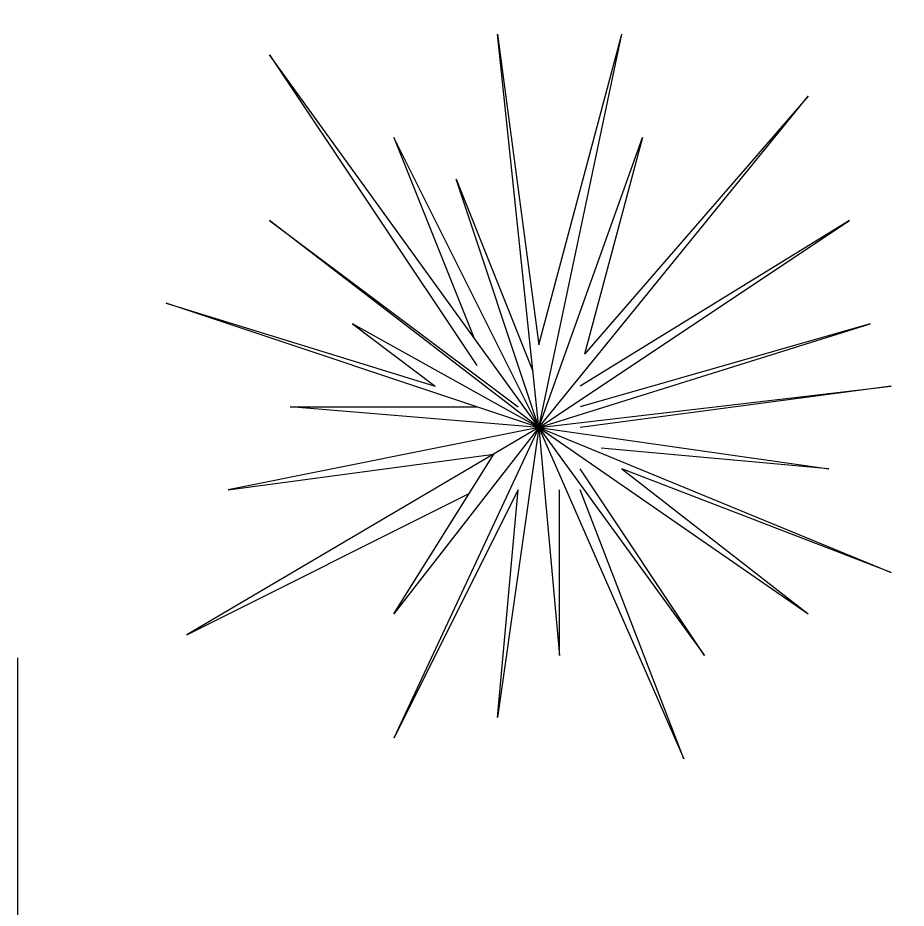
# Model space of a CAD drawing. Header units: metres. Extents: x 7 to 327053, y 40 to 7393807.
# Drawn here: x 326098.851 to 326099.959, y 7392868.078 to 7392869.189 of the extents above; entities that cross this region are included whole.
import ezdxf

# ---------------------------------------------------------------- set-up
doc = ezdxf.new("R2010")
doc.units = ezdxf.units.M
doc.layers.get('0').update_dxf_attribs({"lineweight": 18})
doc.layers.add('Alvenaria', color=6, linetype='Continuous')
doc.layers.add('VEGET', color=64, linetype='Continuous')
doc.layers.add('linagrossa', color=7, linetype='Continuous', lineweight=25)

# ---------------------------------------------------------------- blocks, each defined once
blk = doc.blocks.new('A$C21090EC6')
for p, q in [((6.75, 6), (6, 13.125)), ((6, 13.125), (6.75, 7.5)), ((6.75, 6), (8.25, 13.125)), ((6.75, 7.5), (8.25, 13.125)), ((6.75, 6), (1.875, 12.75)), ((1.875, 12.75), (5.625, 7.125)), ((6.75, 6), (11.625, 12)), ((11.625, 12), (7.579, 7.329)), ((6.75, 6), (4.125, 11.25)), ((4.125, 11.25), (5.573, 7.629)), ((6.75, 6), (8.625, 11.25)), ((8.625, 11.25), (7.579, 7.329)), ((6.75, 6), (5.25, 10.5)), ((5.25, 10.5), (6.643, 7.018)), ((6.75, 6), (1.875, 9.75)), ((1.875, 9.75), (6.375, 6.375)), ((6.75, 6), (12.375, 9.75)), ((12.375, 9.75), (7.5, 6.75)), ((6.75, 6), (0, 8.25)), ((0, 8.25), (4.875, 6.75)), ((6.75, 6), (3.375, 7.875)), ((3.375, 7.875), (4.875, 6.75)), ((6.75, 6), (12.75, 7.875)), ((12.75, 7.875), (7.5, 6.375)), ((6.75, 6), (13.125, 6.75)), ((13.125, 6.75), (7.5, 6)), ((6.75, 6), (2.25, 6.375)), ((2.25, 6.375), (5.625, 6.375)), ((6.75, 6), (0.375, 2.25)), ((6.75, 6), (1.125, 4.875)), ((6.75, 6), (4.125, 0.375)), ((6.75, 6), (4.125, 2.625)), ((6.75, 6), (6, 0.75)), ((6.75, 6), (9.375, 0)), ((6.75, 6), (13.125, 3.375)), ((6.75, 6), (7.125, 1.875)), ((6.75, 6), (12, 5.25)), ((6.75, 6), (9.75, 1.875)), ((6.75, 6), (11.625, 2.625)), ((1.125, 4.875), (5.935, 5.52)), ((4.125, 2.625), (5.935, 5.52)), ((12, 5.25), (7.875, 5.625)), ((9.75, 1.875), (7.5, 5.25)), ((13.125, 3.375), (8.25, 5.25)), ((8.25, 5.25), (11.625, 2.625)), ((6.375, 4.875), (4.125, 0.375)), ((6, 0.75), (6.375, 4.875)), ((7.125, 1.875), (7.125, 4.875)), ((9.375, 0), (7.5, 4.875)), ((0.375, 2.25), (5.489, 4.807)), ((4.125, 0.375), (4.125, 0.375))]:
    blk.add_line(p, q)

msp = doc.modelspace()

# ---------------------------------------------------------------- hatches: boundary and pattern name
at = {"layer": 'linagrossa'}
h = msp.add_hatch(dxfattribs=at)
h.set_pattern_fill('AR-B88', color=256, scale=0.003, angle=210)
h.set_pattern_definition([(210, (321476.64965, 7391586.4824), (0.3048, -0.52792909), []), (300, (321476.64965, 7391586.4824), (0.568764543, -0.375529086), [0.6096, -0.6096])])
edge = h.paths.add_edge_path()
edge.add_spline(control_points=[(326106.6874, 7392873.477), (326105.314, 7392874.8815), (326102.12, 7392876.9367), (326100.4098, 7392877.6151)], knot_values=[13.371398, 13.371398, 13.371398, 13.371398, 18.724777, 18.724777, 18.724777, 18.724777], degree=3, periodic=0)
edge.add_line((326100.4098, 7392877.6151), (326098.8579, 7392877.6258))
edge.add_spline(control_points=[(326098.8579, 7392877.6258), (326098.7219, 7392877.3623), (326098.8018, 7392876.8984), (326099.0507, 7392876.2777)], knot_values=[8.266113, 8.266113, 8.266113, 8.266113, 10.563496, 10.563496, 10.563496, 10.563496], degree=3, periodic=0)
edge.add_line((326099.0507, 7392876.2777), (326100.8418, 7392876.2777))
edge.add_line((326100.8418, 7392876.2777), (326100.8418, 7392876.0777))
edge.add_line((326100.8418, 7392876.0777), (326100.8418, 7392873.0532))
edge.add_spline(control_points=[(326100.8418, 7392873.0532), (326102.2362, 7392870.8781), (326104.1738, 7392868.1991), (326106.1113, 7392865.5201)], knot_values=[0, 0, 0, 0, 5.195535, 5.195535, 5.195535, 5.195535], degree=3, periodic=0)
edge.add_spline(control_points=[(326106.1113, 7392865.5201), (326106.0682, 7392866.2006), (326106.2307, 7392866.5735), (326106.6874, 7392866.5057)], knot_values=[6.434892, 6.434892, 6.434892, 6.434892, 9.214212, 9.214212, 9.214212, 9.214212], degree=3, periodic=0)
edge.add_line((326106.6874, 7392866.5057), (326106.6874, 7392868.1379))
edge.add_spline(control_points=[(326106.6874, 7392868.1379), (326106.0024, 7392869.0879), (326105.3321, 7392870.0232), (326103.8675, 7392872.1072), (326103.1033, 7392873.2274), (326102.4735, 7392874.214)], knot_values=[0.937984, 0.937984, 0.937984, 0.937984, 2.797819, 2.797819, 5.263032, 5.263032, 5.263032, 5.263032], degree=3, periodic=0)
edge.add_spline(control_points=[(326102.4735, 7392874.214), (326102.7234, 7392874.0521), (326102.972, 7392873.8856), (326103.6968, 7392873.3825), (326104.1527, 7392873.0415), (326104.5664, 7392872.7022), (326104.5995, 7392872.6748), (326104.632, 7392872.6476), (326104.7432, 7392872.5546), (326104.8469, 7392872.4649), (326104.9505, 7392872.3752), (326105.5294, 7392871.874), (326106.1084, 7392871.3728), (326106.6874, 7392870.8716)], knot_values=[15.961963, 15.961963, 15.961963, 15.961963, 16.565704, 16.565704, 17.773187, 17.773187, 17.880539, 17.880539, 17.880539, 18.24767, 18.24767, 18.24767, 20.298869, 20.298869, 20.298869, 20.298869], degree=3, periodic=0)
edge.add_line((326106.6874, 7392870.8716), (326106.6874, 7392873.477))

# ---------------------------------------------------------------- linework, layer by layer
at = {"layer": 'Alvenaria'}
msp.add_line((326098.8508, 7392845.4452), (326098.8508, 7392868.3909), dxfattribs=at)

# ---------------------------------------------------------------- block references
at = {"layer": 'VEGET', "xscale": 0.06890406907109788, "yscale": 0.06890406907109788, "zscale": 0.06890406907109788}
msp.add_blockref('A$C21090EC6', (326099.0357, 7392868.2646), dxfattribs=at)

doc.saveas('drawing.dxf')
